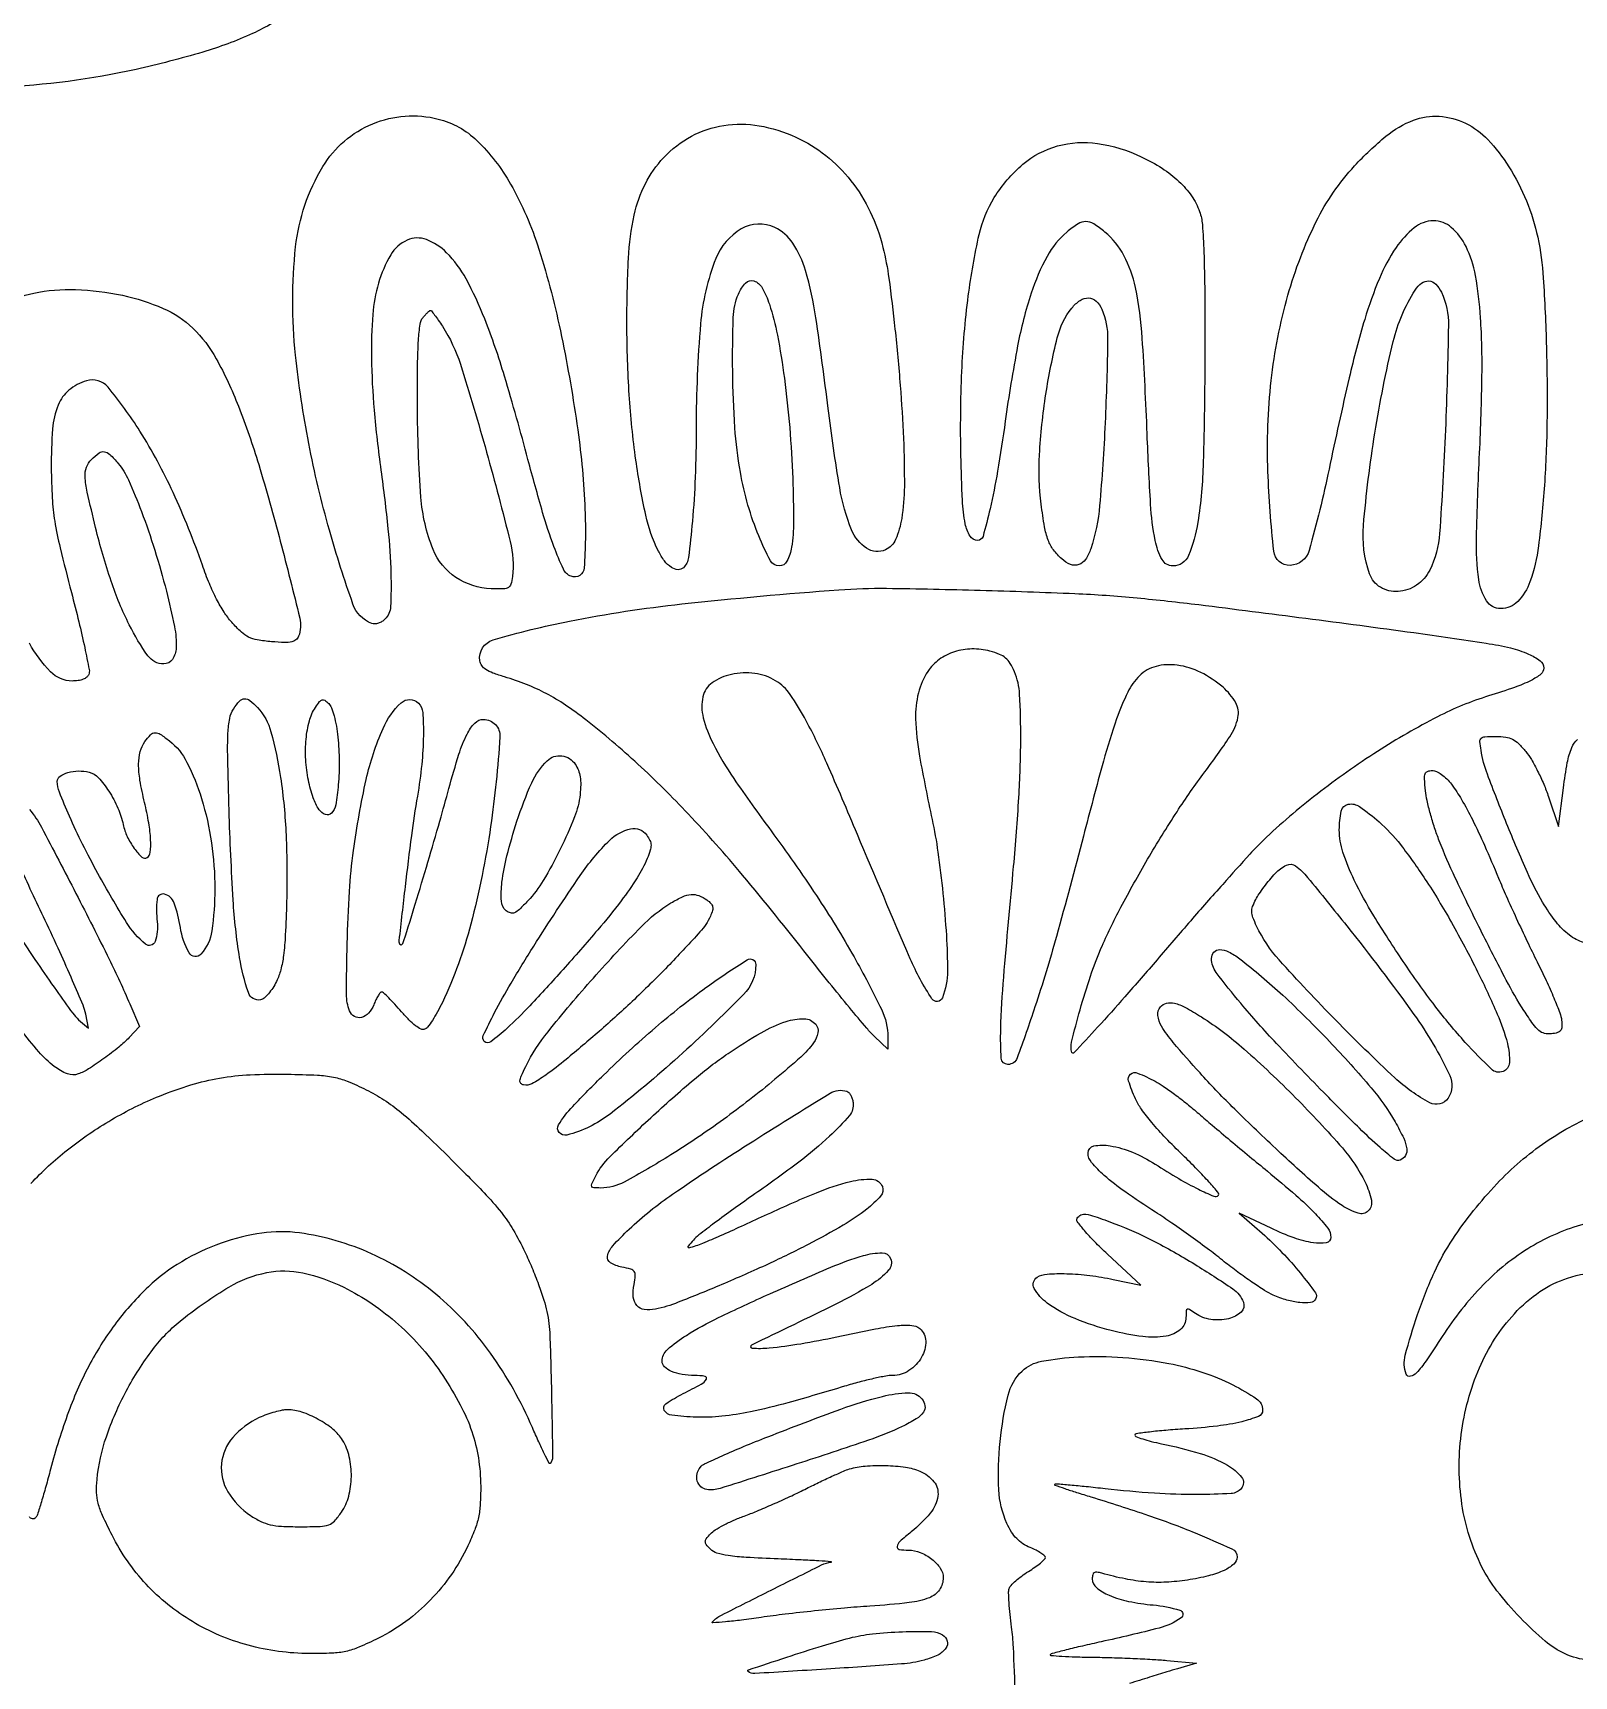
# Model space of a CAD drawing. Header units: inches. Extents: x 0 to 5940, y 0 to 4205.
# Drawn here: x 5446.51 to 5472.47, y 790.22 to 817.9 of the extents above; entities that cross this region are included whole.
import ezdxf

# ---------------------------------------------------------------- set-up
doc = ezdxf.new("R2010")
doc.units = ezdxf.units.IN
doc.header["$LTSCALE"] = 50
doc.header["$MEASUREMENT"] = 0
doc.layers.get('0').update_dxf_attribs({"color": 1})

# ---------------------------------------------------------------- blocks, each defined once
blk = doc.blocks.new('JACZ-COO-GE-001-CAR-LOGO-R00')
at = {"color": 8}
for points in [[(5240.62, 3658.08, -0.043764), (5231.38, 3652.85, -0.035349), (5219.7, 3648.49, -0.016532), (5204.07, 3644.44, -0.045501), (5171.93, 3640.26, -0.085124), (5146.01, 3643.69, -0.104291), (5126.22, 3654.74, -0.099339)], [(5172.37, 3589.14, -0.073737), (5180.02, 3591.94, -0.060168), (5189.87, 3592.76, -0.042986), (5200.85, 3591.41, -0.050809), (5210.43, 3588.34, -0.087822), (5217.37, 3583.72, -0.077091), (5222.88, 3576.54, -0.03168), (5228.09, 3565.4, -0.019996), (5232.85, 3551.67, -0.009561), (5237.92, 3533.71, -0.004227), (5242.49, 3515.64, -0.15251), (5242.22, 3511.4, -0.126731), (5241.59, 3510.52, -0.125517), (5240.61, 3510.05, -0.060267), (5238.96, 3509.91, -0.010665), (5235.85, 3510.1, -0.019887), (5232.51, 3510.52, -0.073616), (5230.49, 3511.16, -0.07562), (5228.78, 3512.35, -0.021718), (5226.52, 3514.68, -0.038196), (5224.71, 3517.07, -0.024419), (5222.97, 3520.08, -0.021036), (5221.28, 3523.73, -0.013631), (5219.62, 3528.09, 0.023386), (5212.75, 3545.11, 0.032775), (5204.95, 3559.53, 0.033133), (5197.47, 3569.85, 0.302443), (5192.41, 3571.35, 0.099192), (5188.31, 3569.13, 0.124091), (5185.76, 3565.65, 0.077329), (5184.46, 3560.07, 0.020414), (5184.15, 3550.88, 0.012561), (5184.37, 3543.84, 0.025939), (5184.97, 3538.37, 0.019593), (5186.24, 3532.11, 0.004528), (5188.88, 3521.67, -0.00491), (5190.62, 3514.77, -0.007345), (5192, 3508.71, -0.003556), (5193.05, 3503.56, -0.141007), (5192.95, 3502.42, -0.133995), (5192.48, 3501.78, -0.074084), (5191.63, 3501.29, -0.058378), (5190.46, 3500.98, -0.03565), (5189.04, 3500.88, -0.204032), (5183.98, 3503.03, -0.06445), (5179, 3509.77, -0.045943)], [(5543.9, 3439.49, -0.081692), (5540.58, 3441.24, -0.065669), (5537.45, 3444.33, -0.031957), (5534.3, 3448.98, -0.029081), (5530.73, 3455.92, -0.007672), (5525.86, 3467.43, -0.00647), (5521.35, 3478.99, -0.049298), (5519.84, 3484.63, -0.021822), (5519.59, 3486.69, -0.229178), (5519.9, 3487.46, -0.175815), (5520.74, 3487.81, -0.012148), (5523.37, 3487.88, -0.033955), (5525.63, 3487.72, -0.084068), (5527.22, 3487.23, -0.07724), (5528.63, 3486.21, -0.02546), (5530.36, 3484.31, -0.039938), (5531.66, 3482.46, -0.015922), (5533.14, 3479.73, -0.015637), (5534.56, 3476.68, -0.018996), (5535.69, 3473.73), (5538.07, 3466.71), (5539.2, 3475.8, -0.013739), (5540.1, 3481.72, -0.054308), (5541.15, 3485.26, -0.105928), (5542.48, 3487.18, -0.190473)], [(5179.06, 3470.7, -0.053648), (5181.83, 3466.59, -0.002268), (5189.95, 3451.01, -0.004242), (5197.75, 3435.58, -0.013502), (5202.58, 3425.09), (5204.85, 3419.8), (5202.46, 3417.23, -0.035035), (5200.03, 3414.96, -0.01478), (5196.48, 3412.25, -0.013918), (5192.88, 3409.82, -0.054919), (5190.48, 3408.64, -0.181685), (5187.94, 3408.67, -0.072106), (5184.86, 3410.42, -0.047956), (5181.22, 3413.85, -0.019387), (5176.92, 3419.15, -0.016614)], [(5176.05, 3441.88, 0.003412), (5180.9, 3434.65, 0.00471), (5185.36, 3428.23, 0.003023), (5189.18, 3422.9, 0.056678), (5190.57, 3421.38), (5192.88, 3419.38), (5192.24, 3422.68, 0.050957), (5191.6, 3424.8, 0.003568), (5189.17, 3430.51, 0.005027), (5186.16, 3437.28, 0.003763), (5182.71, 3444.68, -0.003021), (5176.56, 3457.82, -0.015472)], [(5179.38, 3382.97, -0.037254), (5187.93, 3390.82, -0.035038), (5198.34, 3397.93, -0.035654), (5209.59, 3403.47, -0.022262), (5216.94, 3406.08, -0.031953), (5223.67, 3407.68, -0.030125), (5230.85, 3408.47, -0.017028), (5239.59, 3408.6, -0.00673), (5246.67, 3408.37, -0.037203), (5250.45, 3407.91, -0.048775), (5253.66, 3406.94, -0.016771), (5258.09, 3404.95, -0.030829), (5262.25, 3402.58, -0.026824), (5266.29, 3399.61, -0.018427), (5271.15, 3395.31, -0.005594), (5278.19, 3388.45, -0.004972), (5285.76, 3380.76, -0.023868), (5289.82, 3376.13, -0.035523), (5292.61, 3372.05, -0.021617), (5295.35, 3366.88, -0.012229), (5296.98, 3363.22, -0.010186), (5298.54, 3359.26, -0.01032), (5299.81, 3355.57, -0.027341), (5300.52, 3352.88, -0.041596), (5301.21, 3347.22, -0.004125), (5301.6, 3333.56, -0.001284), (5301.86, 3318.73, -0.202899), (5301.25, 3317.23, -0.510832), (5301.04, 3317.26, -0.002571), (5299.9, 3319.55, -0.00773), (5298.6, 3322.3, -0.004508), (5297.12, 3325.63, 0.05291), (5287.26, 3343.12, 0.063922), (5274.46, 3356.94, 0.067832), (5259.3, 3366.46, 0.07219), (5242.45, 3371.33, 0.06968), (5233.61, 3371.31, 0.050271), (5224.02, 3368.94, 0.048767), (5214.77, 3364.59, 0.054876), (5206.94, 3358.68, 0.041722), (5199.48, 3350.36, 0.038824), (5193.3, 3340.73, 0.035174), (5188.21, 3329.37, 0.024057), (5183.98, 3315.88, -0.004261), (5182.87, 3311.79, -0.0062), (5181.82, 3308.21, -0.003311), (5180.88, 3305.21, -0.100549), (5180.5, 3304.52, -0.538424), (5179.02, 3304.71, -0.008807)], [(5544.05, 3373.42, 0.0683), (5531.56, 3368.05, 0.064347), (5520.37, 3359.17, 0.050308), (5510.72, 3347.02, -0.00708), (5506.94, 3341.31, -0.040926), (5504.67, 3338.5, -0.143292), (5503.25, 3337.68, -0.377432), (5502.28, 3338.18, -0.157204), (5502.04, 3342.62, -0.018674), (5504.94, 3352.17, -0.023381), (5508.9, 3362.13, -0.040939), (5513.21, 3369.88, -0.041552), (5523.53, 3382.85, -0.053848), (5535.07, 3392.72, -0.05585), (5548.09, 3399.65, -0.050037)], [(5545.02, 3271.04, -0.0764), (5539.57, 3272.54, -0.072495), (5534.94, 3275.49, -0.023852), (5529.07, 3281.05, -0.024408), (5523.59, 3287.36, -0.049409), (5520.06, 3292.9, -0.080744), (5515.36, 3307.67, -0.068666), (5515.21, 3324.04, -0.069282), (5519.47, 3339.69, -0.08534), (5527.68, 3352.38, -0.056627), (5533.67, 3357.56, -0.073671), (5540.18, 3360.73, -0.05854), (5548.45, 3362.31, -0.022804)], [(5410.53, 3262.63, 0.002301), (5410.06, 3274.1, 0.023476), (5409.62, 3278.84, -0.008553), (5409.25, 3281.81, -0.010866), (5409.02, 3284.57, -0.009009), (5408.92, 3286.87, -0.083525), (5409.06, 3287.85, -0.110453), (5409.5, 3288.6, -0.023506), (5410.58, 3289.67, -0.023509), (5411.99, 3290.81, -0.020462), (5413.56, 3291.87, 0.013717), (5415.1, 3292.88, 0.019791), (5416.39, 3293.86, 0.015982), (5417.38, 3294.73, 0.207733), (5417.57, 3295.17, 0.228524), (5417.38, 3295.56, 0.024602), (5416.52, 3296.18, 0.026319), (5415.37, 3296.84, 0.01818), (5414, 3297.47, -0.045756), (5412.24, 3298.4, -0.056682), (5410.82, 3299.59, -0.052566), (5409.61, 3301.13, -0.032363), (5408.52, 3303.17, -0.095348), (5406.63, 3311.05, -0.036396), (5406.93, 3322.39, -0.034932), (5408.79, 3333.23, -0.145344), (5412.1, 3338.9, -0.143813), (5416.65, 3341.21, -0.032792), (5425.33, 3342.23, -0.031718), (5435.77, 3342.11, -0.027957), (5446.57, 3340.69, -0.033563), (5454.29, 3338.68, -0.035188), (5461.55, 3335.69, -0.033926), (5467.16, 3332.4, -0.248259), (5468.57, 3329.74, -0.306348), (5467.59, 3328.28, -0.036213), (5463.67, 3327.03, -0.030187), (5457.93, 3326.01, -0.013678), (5450.31, 3325.33, 0.005785), (5445.81, 3325, 0.009569), (5442.02, 3324.61, 0.003636), (5438.84, 3324.19, 0.374502), (5438.57, 3323.88, 0.313693), (5438.8, 3323.54, 0.010777), (5440.41, 3322.99, 0.016717), (5442.42, 3322.41, 0.010463), (5444.82, 3321.86, -0.023121), (5453.89, 3319.56, -0.053365), (5460.35, 3316.81, -0.100545), (5463.63, 3313.99, -0.352014), (5463.59, 3311.4, -0.207642), (5461.15, 3310.17, -0.013851), (5453.15, 3309.91, -0.017771), (5443.16, 3310.23, -0.011335), (5431.57, 3311.28, 0.002429), (5427.14, 3311.76, 0.003896), (5423.35, 3312.12, 0.000859), (5420.03, 3312.4, 0.191882), (5419.74, 3312.31, 0.588677), (5419.76, 3312.16, 0.001851), (5422.1, 3311.35, 0.006162), (5424.87, 3310.43, 0.003552), (5428.24, 3309.39, -0.00889), (5441.74, 3305.05, -0.015487), (5452.75, 3300.92, -0.009987), (5461.34, 3297.18, -0.293137), (5462.57, 3295.26, -0.216951), (5461.82, 3293.62, -0.070797), (5459.53, 3292.14, -0.04826), (5455.88, 3290.86, -0.021679), (5450.9, 3289.86, -0.026669), (5445.93, 3289.36, -0.031802), (5441.22, 3289.44, -0.02996), (5436.34, 3290.12, -0.019718), (5430.82, 3291.47, 0.034856), (5429.66, 3291.71, 0.172329), (5429.02, 3291.58, 0.207177), (5428.67, 3291.1, 0.052604), (5428.57, 3290.11, 0.227236), (5429.54, 3288.08, 0.068712), (5432.55, 3286.28, 0.050346), (5437.1, 3284.86, 0.027817), (5442.88, 3284.01, -0.051236), (5449.12, 3282.8, -0.623938), (5449.41, 3280.97, -0.091625), (5444.26, 3278.59, -0.008662), (5430.65, 3275.37, 0.003024), (5426.24, 3274.37, 0.004677), (5422.44, 3273.46, 0.001602), (5419.18, 3272.63, 0.134042), (5418.73, 3272.37, 0.640647), (5418.81, 3272.17, 0.003676), (5421.44, 3271.99, 0.0081), (5424.69, 3271.84, 0.00452), (5428.65, 3271.75, -0.004398), (5433.15, 3271.66, -0.00338), (5438.07, 3271.48, -0.003417), (5442.66, 3271.25, -0.008114), (5446.07, 3271), (5453.07, 3270.38), (5448.57, 3269.05, 0.002566), (5446.11, 3268.3, 0.000604), (5442.01, 3267.04, 0.000622), (5437.3, 3265.57, 0.000612)]]:
    blk.add_lwpolyline(points, format="xyb", dxfattribs=at)
for points in [[(5275.01, 3632.79, -0.131855), (5284.08, 3627.73, -0.071006), (5291.98, 3617.52, -0.052492), (5298.63, 3602.25, -0.026043), (5303.96, 3581.78, -0.015311), (5307.76, 3559.84, -0.02533), (5309.46, 3541.12, -0.026466), (5309.27, 3527.44, -0.505165), (5306.19, 3525.47, -0.193136), (5304.38, 3527.15, -0.021942), (5302.17, 3532.42, -0.018007), (5299.52, 3540.47, -0.005426), (5296.08, 3552.88, 0.007614), (5290.57, 3572.41, 0.02123), (5285.92, 3585.86, 0.030113), (5281.55, 3595.27, 0.072592), (5276.97, 3601.41, 0.105769), (5272.22, 3604.49, 0.198935), (5267.72, 3604.36, 0.155692), (5263.84, 3600.89, 0.061198), (5260.96, 3594.23, 0.053578), (5259.63, 3586.93, 0.021524), (5259.33, 3576.78, 0.018645), (5259.95, 3564.48, 0.012214), (5261.54, 3550.38, -0.008442), (5263.2, 3536.6, -0.01891), (5263.89, 3526.07, -0.019149), (5263.8, 3518.33, -0.185774), (5262.5, 3515.38, -0.061263), (5261.78, 3514.82, -0.057829), (5260.94, 3514.44, -0.062215), (5260.1, 3514.28, -0.107628), (5259.41, 3514.39, -0.219765), (5254.98, 3518.93, -0.015518), (5249.47, 3536.25, -0.021336), (5244.6, 3556.66, -0.021447), (5241.5, 3577.38, -0.053719), (5241.53, 3602.79, -0.109219), (5247.9, 3621.61, -0.160166), (5259.63, 3631.67, -0.160942)], [(5516.22, 3631.8, -0.091915), (5521.43, 3627.98, -0.047443), (5526.39, 3621.56, -0.043946), (5530.5, 3613.59, -0.043899), (5533.15, 3605.02, -0.037722), (5534.47, 3595.49, -0.008681), (5535.19, 3579.25, -0.009437), (5535.33, 3561.81, -0.014978), (5534.72, 3546.88, -0.013212), (5533.33, 3532.6, -0.054283), (5531.34, 3524.15, -0.109857), (5528.46, 3519.56, -0.200809), (5524.45, 3517.88, -0.257115), (5521.13, 3519.71, -0.107747), (5519.32, 3524.67, -0.039854), (5518.78, 3534.48, -0.005864), (5519.5, 3554.38, 0.008268), (5520.07, 3572.64, 0.020091), (5519.73, 3586.12, 0.026833), (5518.54, 3596.08, 0.072184), (5516.32, 3602.84, 0.096834), (5512.87, 3607.34, 0.186739), (5508.67, 3608.9, 0.167216), (5504.17, 3607.27, 0.075764), (5499.89, 3602.6, 0.048269), (5495.97, 3595.34, 0.026043), (5492.53, 3585.77, 0.016872), (5488.88, 3572.05, 0.004845), (5484.15, 3550.59, -0.01645), (5479.5, 3531.54, -0.3261), (5475.04, 3528.02, -0.393078), (5471.19, 3531.34, -0.01835), (5469.82, 3550.05, -0.036468), (5470.59, 3571.41, -0.041743), (5474.51, 3591.45, -0.045678), (5481.16, 3608.73, -0.072165), (5490.15, 3621.79, -0.03325), (5497.52, 3628.76, -0.081238), (5503.96, 3632.52, -0.108738), (5510.03, 3633.44, -0.096371)], [(5359, 3628.54, -0.060907), (5366, 3624.24, -0.057516), (5371.91, 3618.3, -0.055827), (5376.45, 3611, -0.0513), (5379.43, 3602.67, -0.026633), (5380.8, 3595.41, -0.006762), (5382.24, 3583.5, -0.007069), (5383.47, 3570.25, -0.008641), (5384.23, 3557.83, -0.012331), (5384.44, 3546.55, -0.038552), (5383.82, 3538.99, -0.061666), (5382.4, 3534.11, -0.186441), (5380.02, 3531.67, -0.260499), (5375.56, 3532.04, -0.149627), (5372.07, 3536.34, -0.055016), (5369.26, 3546.27, -0.010484), (5366.56, 3564.88, 0.006088), (5363.67, 3586.11, 0.034903), (5361.23, 3597.2, 0.072405), (5358.27, 3603.62, 0.138781), (5354.03, 3607.33, 0.247951), (5346.15, 3606.99, 0.168215), (5340.18, 3600.02, 0.072709), (5336.6, 3584.71, 0.021057), (5335.56, 3560.4, -0.00925), (5335.34, 3548.71, -0.01331), (5334.68, 3538.37, -0.009099), (5333.75, 3529.88, -0.166068), (5332.57, 3527.47, -0.219298), (5331.3, 3527.01, -0.127938), (5329.74, 3527.55, -0.083888), (5328.11, 3529.08, -0.048328), (5326.69, 3531.39, -0.05967), (5323.73, 3539.82, -0.019759), (5321.41, 3552.75, -0.018492), (5319.85, 3568.07, -0.015505), (5319.31, 3584.38, -0.012462), (5319.66, 3600.09, -0.042108), (5321.01, 3610.26, -0.063655), (5323.63, 3617.59, -0.071329), (5327.93, 3623.71, -0.079745), (5334.45, 3628.74, -0.086066), (5342.04, 3631.3, -0.081937), (5350.36, 3631.22, -0.064202)], [(5440.07, 3623.94, -0.033452), (5444.96, 3621.24, -0.045795), (5448.92, 3618.15, -0.051499), (5451.88, 3614.73, -0.067532), (5453.76, 3611.07, -0.066705), (5454.41, 3608.01, -0.009418), (5454.76, 3601.56, -0.00758), (5454.97, 3592.07, -0.002183), (5454.99, 3577.38, -0.006201), (5454.62, 3552.23, -0.030758), (5453.36, 3538.15, -0.062108), (5451.16, 3530.31, -0.301778), (5447.5, 3527.88, -0.273183), (5444.96, 3529.38, -0.078006), (5443.34, 3533.85, -0.033233), (5442.26, 3542.35, -0.005485), (5441.45, 3558.87, 0.006359), (5440.31, 3581.34, 0.035739), (5438.7, 3593.25, 0.07015), (5436, 3600.72, 0.096533), (5431.54, 3606.25, 0.033437), (5428.91, 3608.18, 0.142531), (5427.07, 3608.71, 0.142376), (5425.22, 3608.17, 0.033338), (5422.6, 3606.25, 0.093766), (5417.95, 3600.55, 0.045546), (5414.22, 3591.88, 0.031879), (5411.04, 3579.52, 0.011982), (5408.13, 3561.88, -0.006599), (5406.31, 3550.1, -0.015235), (5404.56, 3541.32, -0.011049), (5402.91, 3534.83, -0.336783), (5401.65, 3533.88, -0.26208), (5399.87, 3534.88, -0.087938), (5398.75, 3537.77, -0.037141), (5398.08, 3543.28, -0.006423), (5397.73, 3553.78, -0.015696), (5397.94, 3573.55, -0.021537), (5399.46, 3591.28, -0.023415), (5402.01, 3605.69, -0.083069), (5405.55, 3614.35, -0.078745), (5412.27, 3622.16, -0.10837), (5420.43, 3626.48, -0.105709), (5429.81, 3627.05, -0.072042)], [(5352.75, 3589.32, -0.033372), (5354.63, 3582.06, -0.013486), (5356.27, 3571.95, -0.012663), (5357.52, 3560.37, -0.011523), (5358.23, 3548.38, -0.008679), (5358.43, 3538.21, -0.039051), (5357.97, 3532.28, -0.082116), (5356.89, 3529, -0.279087), (5355.04, 3527.88, -0.277937), (5352.99, 3529.11, -0.023575), (5350.27, 3534.92, -0.028101), (5347.73, 3542.18, -0.025844), (5345.94, 3549.88, -0.027344), (5344.66, 3560.34, -0.013911), (5344.14, 3573.59, -0.010725), (5344.27, 3586.19, -0.091905), (5345.47, 3591.68, -0.089774), (5347.18, 3594.3, -0.289614), (5349.1, 3594.8, -0.190119), (5351.05, 3593.2, -0.046466)], [(5510.53, 3592.13, -0.113212), (5512.19, 3584.34, -0.006558), (5511.48, 3559.82, -0.007201), (5510.11, 3535.5, -0.096873), (5507.8, 3526.92, -0.129788), (5504.73, 3523.39, -0.134249), (5500.35, 3521.89, -0.152035), (5496.22, 3522.89, -0.17568), (5493.67, 3526.02, -0.105728), (5492.24, 3537.41, -0.018318), (5494.91, 3559.07, -0.019526), (5499.23, 3580.59, -0.082946), (5504.36, 3592.63, -0.090631), (5505.9, 3594.29, -0.182457), (5507.59, 3594.77, -0.178884), (5509.21, 3594.02, -0.086847)], [(5275.98, 3584.13, -0.067906), (5280.2, 3575.22, -0.008395), (5286.35, 3554.59, -0.007285), (5291.89, 3533.6, -0.089903), (5292.42, 3525.38, -0.038213), (5292.07, 3523.6, -0.197678), (5291.47, 3522.82, -0.126878), (5290.33, 3522.51, -0.012485), (5287.46, 3522.53, -0.139509), (5279.16, 3525.19, -0.151186), (5273.8, 3531.76, -0.077755), (5270.95, 3544.02, -0.017545), (5270.13, 3565.47, -0.003157), (5270.16, 3575.13, -0.013421), (5270.37, 3580.9, -0.018278), (5270.74, 3584.62, -0.139564), (5271.44, 3586.22, -0.0121), (5271.99, 3586.85, -0.017118), (5272.52, 3587.39, -0.013279), (5272.97, 3587.8, -0.17935), (5273.18, 3587.88, -0.231523), (5273.39, 3587.77, -0.004549), (5274.15, 3586.78, -0.009901), (5275.02, 3585.57, -0.006359)], [(5430.8, 3588.13, -0.105878), (5432.18, 3581.16, -0.007681), (5431.58, 3561.47, -0.010171), (5430.29, 3542.04, -0.057537), (5428.21, 3531.89, -0.070584), (5427.01, 3529.44, -0.160946), (5425.39, 3528.2, -0.178954), (5423.48, 3528.24, -0.090556), (5421.4, 3529.53, -0.048786), (5419.45, 3531.68, -0.070141), (5418.22, 3533.93, -0.0472), (5417.37, 3537.05, -0.011342), (5416.57, 3542.36, -0.045631), (5416.17, 3553.98, -0.024626), (5417.68, 3568.23, -0.022581), (5420.36, 3581.45, -0.105752), (5423.75, 3588.39, -0.075953), (5425.72, 3590.22, -0.160725), (5427.7, 3590.8, -0.182586), (5429.46, 3590.06, -0.101697)], [(5199.86, 3551.94, -0.070417), (5202.27, 3548.09, -0.014333), (5205.34, 3540.63, -0.014726), (5208.44, 3531.61, -0.012811), (5211.17, 3522, -0.013145), (5213.07, 3513.67, -0.058393), (5213.48, 3508.67, -0.140941), (5212.59, 3505.95, -0.248872), (5210.57, 3504.88, -0.242161), (5206.83, 3506.8, -0.039194), (5202.47, 3514.04, -0.034823), (5198.2, 3524.31, -0.02151), (5194.56, 3536.88, -0.004187), (5192.6, 3545.24, -0.040313), (5192.09, 3548.85, -0.103221), (5192.41, 3551.06, -0.109066), (5193.59, 3552.9, -0.040492), (5195.36, 3554.4, -0.196239), (5196.62, 3554.71, -0.15733), (5197.9, 3554.07, -0.02388)], [(5439.07, 3520.39, -0.006812), (5453.57, 3518.8, -0.00146), (5478.67, 3515.62, -0.001565), (5504.08, 3512.24, -0.004949), (5521.07, 3509.76, -0.020122), (5526.76, 3508.64, -0.04333), (5531, 3507.22, -0.060866), (5533.72, 3505.63, -0.23387), (5534.57, 3503.92, -0.227936), (5533.89, 3502.5, -0.051688), (5531.59, 3501.02, -0.032793), (5527.72, 3499.38, -0.009866), (5521.63, 3497.38, 0.044979), (5509.62, 3492.48, 0.023201), (5495.55, 3484.36, 0.022357), (5481.33, 3474.33, 0.025648), (5468.72, 3463.48, 0.018037), (5465.59, 3460.27, 0.002335), (5459.19, 3453.15, 0.002721), (5451.67, 3444.61, 0.002269), (5443.77, 3435.47, -0.003205), (5436.23, 3426.76, -0.005514), (5429.82, 3419.62, -0.001425), (5424.26, 3413.6, -0.569804), (5423.8, 3413.7, -0.142205), (5423.7, 3416.11, -0.007348), (5425.71, 3423.72, -0.012701), (5428.13, 3431.6, -0.021383), (5430.61, 3438.06, -0.019333), (5435.28, 3447.78, -0.011284), (5441.57, 3459.06, -0.011227), (5448.46, 3470.21, -0.017102), (5454.99, 3479.53, 0.013502), (5460.86, 3487.8, 0.094995), (5462.78, 3492.32, 0.185723), (5462.24, 3495.79, 0.084041), (5459.26, 3499.4, 0.062578), (5454.03, 3502.89, 0.081462), (5448.53, 3504.59, 0.096493), (5443.53, 3504.31, 0.135397), (5439.65, 3502.12, 0.08272), (5436.9, 3498.26, 0.02969), (5434.29, 3492.02, 0.01705), (5431.18, 3482.06, 0.003594), (5426.48, 3464.45, -0.004405), (5420.14, 3440.91, -0.01199), (5415.11, 3424.39, -0.007991), (5410.93, 3412.4, -0.314626), (5408.75, 3410.88, -0.394476), (5407.21, 3412.32, -0.024213), (5407.08, 3419.17, -0.014101), (5407.77, 3431.35, -0.001817), (5410.1, 3457.38, 0.008225), (5411.33, 3473.54, 0.013878), (5411.77, 3487.13, 0.014022), (5411.51, 3497.78, 0.087803), (5410.29, 3503.07, 0.036217), (5409.29, 3505.01, 0.081703), (5408.22, 3506.26, 0.078028), (5406.77, 3507.14, 0.030815), (5404.55, 3507.88, 0.069497), (5400.31, 3508.41, 0.074919), (5396.2, 3507.73, 0.078532), (5392.63, 3505.92, 0.088432), (5389.97, 3503.15, 0.088424), (5387.73, 3498.08, 0.066736), (5387.09, 3492, 0.037752), (5388.01, 3483.24, 0.008301), (5390.96, 3468.38, -0.018419), (5392.32, 3460.72, -0.009409), (5393.49, 3451.02, -0.009395), (5394.31, 3441.13, -0.015928), (5394.57, 3432.83, -0.094127), (5393.37, 3426.53, -0.607223), (5390.92, 3426.27, -0.043965), (5385.84, 3435.69, -0.002732), (5373.42, 3464.88, 0.004573), (5366.25, 3481.57, 0.018501), (5361.41, 3491.53, 0.02944), (5357.62, 3497.75, 0.104518), (5354.23, 3500.94, 0.10412), (5349.34, 3502.67, 0.087414), (5343.84, 3502.44, 0.099122), (5339.31, 3500.45, 0.187968), (5337.14, 3497.19, 0.117908), (5337.23, 3492.24, 0.054452), (5339.52, 3486.19, 0.032814), (5344.38, 3478.02, 0.008829), (5353.15, 3465.73, -0.013223), (5363.79, 3450.53, -0.017427), (5372.63, 3436.11, -0.016148), (5379.07, 3423.82, -0.113028), (5380.57, 3417.26), (5380.57, 3414.5), (5377.46, 3417.44, -0.027817), (5375.62, 3419.39, -0.002888), (5371.57, 3424.22, -0.003582), (5366.83, 3430.04, -0.002859), (5361.79, 3436.38, 0.007489), (5346.48, 3455.28, 0.014943), (5333.72, 3469.68, 0.018011), (5321.9, 3481.36, 0.01983), (5309.64, 3491.77, 0.018183), (5304.85, 3495.25, 0.026349), (5300.37, 3497.93, 0.027288), (5295.75, 3500.05, 0.021732), (5290.57, 3501.85, -0.016085), (5287.84, 3502.76, -0.055735), (5286.17, 3503.6, -0.092103), (5285.21, 3504.51, -0.120934), (5284.76, 3505.63, -0.372736), (5287.88, 3510.51, -0.023343), (5305.83, 3514.94, -0.021987), (5332.19, 3518.96, -0.008465), (5369.07, 3522.3, -0.021746), (5380.26, 3522.64, -0.003434), (5402.25, 3522.19, -0.003942), (5424.5, 3521.41, -0.013199)], [(5232.56, 3494.66, -0.121916), (5235.72, 3488.97, -0.028918), (5237.97, 3478.26, -0.026451), (5239.28, 3464.67, -0.017958), (5239.4, 3449.13, -0.004869), (5239.1, 3441.27, -0.019495), (5238.68, 3436.47, -0.031808), (5238.04, 3433.12, -0.050332), (5237.02, 3430.38, -0.029835), (5236.15, 3428.82, -0.034219), (5235.12, 3427.46, -0.036559), (5234.11, 3426.44, -0.133645), (5233.3, 3426.05, -0.373931), (5230.42, 3427.75, -0.039395), (5228.38, 3435.96, -0.026163), (5226.86, 3449.45, -0.007412), (5225.9, 3470.56, -0.002154), (5225.58, 3482.86, -0.016349), (5225.64, 3488.65, -0.035472), (5226.04, 3492.08, -0.098989), (5226.94, 3494.31, -0.038316), (5228.37, 3496.18, -0.196364), (5229.52, 3496.73, -0.188074), (5230.77, 3496.33, -0.0348)], [(5251.44, 3487.72, -0.022488), (5251.74, 3482.09, -0.023333), (5251.54, 3476.52, -0.020517), (5250.94, 3471.8, -0.15604), (5249.93, 3469.84, -0.293828), (5248.52, 3469.53, -0.15197), (5247.04, 3470.68, -0.071924), (5245.64, 3473.47, -0.029482), (5244.53, 3477.57, -0.036541), (5243.89, 3482.43, -0.038617), (5243.98, 3487.24, -0.04187), (5244.75, 3491.5, -0.079381), (5246.17, 3494.68, -0.018874), (5247.14, 3496.04, -0.159044), (5247.76, 3496.46, -0.228724), (5248.38, 3496.36, -0.042614), (5249.29, 3495.59, -0.10627), (5249.93, 3494.6, -0.023738), (5250.55, 3492.68, -0.023178), (5251.08, 3490.31, -0.018803)], [(5270.37, 3495.68, -0.180817), (5271.36, 3493.52, -0.020487), (5271.51, 3488.05, -0.022727), (5271.13, 3481.3, -0.016695), (5270.11, 3473.88, 0.009452), (5268.7, 3464.62, 0.004482), (5267.22, 3452.64, 0.000735), (5265.78, 3439.94, 0.227946), (5266.11, 3439, 0.297468), (5266.3, 3438.96, 0.122216), (5266.53, 3439.12, 0.067928), (5266.77, 3439.48, 0.033791), (5266.96, 3439.99, 0.002904), (5269.61, 3448.52, 0.001898), (5272.58, 3458.39, 0.001908), (5275.38, 3468.01, 0.003763), (5277.52, 3475.68, -0.009916), (5279.86, 3483.68, -0.039996), (5281.77, 3488.4, -0.074397), (5283.61, 3491.01, -0.205126), (5285.64, 3491.88, -0.432849), (5289.49, 3487.78, -0.020335), (5287.3, 3466.76, -0.027641), (5282.66, 3443.84, -0.046819), (5275.97, 3425.44, -0.015509), (5274.82, 3423.2, -0.019949), (5273.62, 3421.22, -0.01815), (5272.52, 3419.67, -0.137806), (5271.8, 3419.14, -0.210955), (5270.96, 3419.18, -0.04551), (5269.68, 3419.97, -0.036033), (5268.14, 3421.32, -0.018086), (5266.39, 3423.23, 0.008153), (5264.81, 3425.01, 0.012134), (5263.37, 3426.51, 0.007258), (5262.13, 3427.71, 0.190599), (5261.71, 3427.88, 0.232714), (5261.37, 3427.71, 0.026803), (5260.88, 3427, 0.02785), (5260.36, 3426.03, 0.019187), (5259.88, 3424.88, -0.097258), (5258.67, 3422.93, -0.145556), (5256.95, 3421.92, -0.193155), (5255.31, 3422.14, -0.17296), (5254.18, 3423.46, -0.092576), (5253.47, 3427.32, -0.005498), (5253.63, 3439.24, -0.009156), (5254.16, 3451.49, -0.018585), (5255.11, 3461.09, -0.020836), (5258.1, 3477.77, -0.049134), (5262.04, 3489.76, -0.101241), (5266.29, 3495.75, -0.404379)], [(5211.87, 3486.85, -0.110176), (5216.01, 3481.79, -0.041838), (5219.43, 3473.27, -0.038425), (5221.76, 3462.93, -0.035608), (5222.55, 3452.1, -0.036916), (5221.84, 3442.22, -0.14642), (5219.3, 3436.77, -0.514501), (5216.53, 3437.07, -0.089498), (5214.46, 3443, 0.045169), (5213.01, 3448.77, 0.251089), (5210.73, 3450.85, 0.457022), (5208.98, 3449.63, 0.05752), (5209.03, 3444.39, -0.117923), (5208.51, 3439.74, -0.516796), (5206.29, 3439.12, -0.083451), (5201.82, 3444.21, -0.01331), (5195.1, 3455.7, -0.009889), (5191.51, 3462.55, -0.011849), (5188.42, 3469.15, -0.009497), (5186.05, 3474.81, -0.094577), (5185.57, 3477.33, -0.244678), (5186.2, 3478.53, -0.08288), (5188.03, 3479.41, -0.067058), (5190.51, 3479.77, -0.064653), (5193.03, 3479.48, -0.147323), (5195.2, 3478.18, -0.040717), (5197.66, 3475.01, -0.04032), (5199.79, 3471.07, -0.052667), (5201.04, 3467.18, 0.059912), (5201.98, 3464.38, 0.04551), (5203.64, 3461.59, 0.047186), (5205.43, 3459.55, 0.339492), (5206.65, 3459.43, 0.235149), (5207.4, 3460.64, 0.034942), (5207.47, 3463.6, 0.030932), (5207.04, 3467.57, 0.016735), (5206.05, 3472.38, -0.016826), (5204.98, 3477.58, -0.043778), (5204.66, 3481.39, -0.062009), (5205.04, 3484.3, -0.08972), (5206.13, 3486.66, -0.038676), (5207.45, 3488.27, -0.195073), (5208.5, 3488.74, -0.154451), (5209.73, 3488.4, -0.022028)], [(5307.17, 3481.36, -0.054157), (5307.9, 3479.93, -0.051393), (5308.32, 3478.36, -0.043607), (5308.45, 3476.51, -0.024045), (5308.31, 3474.25, -0.066212), (5306.99, 3468.98, -0.019938), (5303.65, 3461.42, -0.020398), (5299.65, 3454.05, -0.054582), (5296.05, 3449.29, -0.012146), (5294.05, 3447.27, -0.084455), (5292.91, 3446.49, -0.180291), (5291.98, 3446.43, -0.102427), (5290.97, 3446.96, -0.208151), (5289.84, 3449.2, -0.044209), (5289.97, 3453.67, -0.033488), (5291.14, 3459.87, -0.014427), (5293.49, 3467.95, -0.028127), (5296.96, 3476.97, -0.093289), (5300.59, 3482.17, -0.229566), (5304.03, 3483.32, -0.219222)], [(5512.91, 3476.63, -0.029497), (5515.27, 3473.06, -0.015228), (5517.81, 3468.35, -0.012173), (5520.66, 3462.32, -0.006146), (5523.96, 3454.59, 0.006913), (5525.74, 3450.45, 0.003336), (5528.12, 3445.2, 0.003307), (5530.68, 3439.76, 0.00474), (5533.02, 3434.97, -0.007696), (5535.12, 3430.62, -0.009422), (5536.95, 3426.48, -0.008112), (5538.35, 3422.96, -0.064403), (5538.76, 3421.26, -0.032414), (5538.83, 3419.67, -0.157145), (5538.53, 3418.83, -0.166452), (5537.82, 3418.35, -0.037488), (5536.35, 3418.06, -0.088736), (5534.75, 3418.16, -0.117377), (5533.45, 3418.83, -0.062752), (5532.07, 3420.35, -0.011039), (5529.91, 3423.56, -0.021193), (5525.77, 3430.67, -0.005392), (5519.69, 3442.53, -0.005656), (5513.78, 3454.71, -0.016002), (5510.03, 3463.38, -0.014834), (5508.94, 3466.41, -0.011975), (5507.94, 3469.72, -0.012154), (5507.16, 3472.82, -0.030247), (5506.79, 3475.13, -0.010136), (5506.57, 3477.93, -0.096365), (5506.73, 3479.11, -0.227592), (5507.28, 3479.68, -0.087834), (5508.39, 3479.88, -0.112297), (5509.37, 3479.66, -0.044167), (5510.57, 3478.94, -0.040058), (5511.81, 3477.9, -0.03576)], [(5495.91, 3467.81, -0.047697), (5500.92, 3462.47, -0.019235), (5506.73, 3454.33, -0.017185), (5512.9, 3444.21, -0.01263), (5519.05, 3432.61, -0.012702), (5523.66, 3422.72, -0.040461), (5526.03, 3415.83, -0.071352), (5526.51, 3411.32, -0.300888), (5525.01, 3409.22, -0.290276), (5522.27, 3409.77, -0.017601), (5516.15, 3416.06, -0.021868), (5509.06, 3424.59, -0.014028), (5501.56, 3435.07, -0.010439), (5494.65, 3445.79, -0.024837), (5490.09, 3454.11, -0.03343), (5487.41, 3460.72, -0.079778), (5486.57, 3465.93, -0.053103), (5487.04, 3470.36, -0.298556), (5488.65, 3471.95, -0.204133), (5491.34, 3471.39, -0.028602)], [(5323.96, 3464.73, -0.04265), (5324.71, 3463.43, -0.105401), (5324.96, 3462.37, -0.083801), (5324.78, 3461.15, -0.020458), (5324.08, 3459.24, -0.042452), (5321.7, 3454.68, -0.020831), (5317.97, 3449.31, -0.014874), (5312.47, 3442.48, -0.005449), (5304.3, 3433.16, -0.005789), (5296.52, 3424.67, -0.019488), (5291.16, 3419.38, -0.02243), (5287.34, 3416.19, -0.375063), (5285.82, 3416.3, -0.316408), (5285.58, 3417.66, -0.009667), (5288.25, 3423.05, -0.014405), (5292.09, 3429.94, -0.006677), (5297.44, 3438.68, -0.009233), (5308.31, 3455.2, -0.048555), (5315.27, 3463.51, -0.138728), (5320.17, 3466.19, -0.305186)], [(5488.34, 3443.38, -0.012911), (5504.08, 3422.64, -0.046193), (5512.5, 3408.31, -0.262963), (5512.1, 3402.98, -0.384196), (5507.81, 3401.9, -0.066263), (5499.61, 3407.73, -0.011026), (5485.73, 3421.27, -0.010656), (5472.45, 3435.4, -0.072666), (5467.16, 3443.34, -0.020017), (5466.28, 3445.39, -0.083153), (5466.02, 3446.71, -0.096986), (5466.22, 3447.94, -0.032712), (5466.96, 3449.61, -0.027057), (5467.74, 3450.9, -0.011709), (5468.91, 3452.55, -0.011547), (5470.23, 3454.24, -0.015024), (5471.53, 3455.72, -0.093043), (5474.15, 3457.67, -0.278216), (5476.29, 3457.47, -0.063268), (5479.13, 3454.78, -0.002389)], [(5338.09, 3449.49, -0.045672), (5339.03, 3448.66, -0.137756), (5339.43, 3447.91, -0.125144), (5339.39, 3447.01, -0.03472), (5338.9, 3445.69, -0.077084), (5336.46, 3441.99, -0.008088), (5329.35, 3434.38, -0.010564), (5321.05, 3426.14, -0.01216), (5312.79, 3418.64, -0.004435), (5305.01, 3412.05, -0.019332), (5300.23, 3408.37, -0.029374), (5296.98, 3406.34, -0.179737), (5295.06, 3406.06, -0.15259), (5294.4, 3406.43, -0.220688), (5294.19, 3407.05, -0.076752), (5294.5, 3408.17, -0.009821), (5295.56, 3410.42, -0.054212), (5300.78, 3418.56, -0.012175), (5311.43, 3431.17, -0.011683), (5322.65, 3443.21, -0.062652), (5329.65, 3448.78, -0.029204), (5332.37, 3450.23, -0.087072), (5334.4, 3450.77, -0.111737), (5336.19, 3450.51, -0.067488)], [(5463.18, 3435.67, -0.023924), (5473.28, 3427.14, -0.014978), (5484.28, 3416.26, -0.014589), (5494.04, 3405.41, -0.045443), (5499.68, 3397.38, -0.018766), (5501.68, 3393.57, -0.078574), (5502.41, 3391.1, -0.164639), (5502.1, 3389.49, -0.172784), (5500.87, 3388.44, -0.261205), (5499.48, 3388.64, -0.01608), (5496.13, 3391.39, -0.014573), (5491.29, 3395.9, -0.003583), (5483.6, 3403.58, -0.005829), (5471.81, 3415.83, -0.013975), (5463.43, 3425.24, -0.012917), (5457.66, 3432.48, -0.163279), (5456.57, 3435.74, -0.180176), (5457.13, 3437.23, -0.2206), (5458.47, 3437.84, -0.117106), (5460.59, 3437.31, -0.044221)], [(5349.57, 3434.33, -0.196945), (5346.68, 3427.28, -0.014814), (5331.44, 3412.7, -0.018858), (5315.34, 3399.24, -0.103465), (5305.2, 3394.32, -0.284272), (5303.38, 3394.9, -0.325461), (5303.23, 3396.69, -0.052576), (5306.58, 3401.04, -0.009316), (5313.81, 3408.38, -0.015808), (5326.01, 3419.56, -0.020667), (5337.87, 3428.94, -0.01843), (5347.57, 3435.45, -0.587551)], [(5454.21, 3422.03, -0.038503), (5464.22, 3414.48, -0.016797), (5476.32, 3403.06, -0.01561), (5487.28, 3391.28, -0.066036), (5492.61, 3383.27, -0.058829), (5494.1, 3379.01, -0.254359), (5493.38, 3376.52, -0.284063), (5491.02, 3375.94, -0.067531), (5487.21, 3377.78, -0.036034), (5481.65, 3382.04, -0.005912), (5471.63, 3391.17, -0.006989), (5461.42, 3400.97, -0.014907), (5453.86, 3408.88, -0.006177), (5447.59, 3416.03, -0.041841), (5444.84, 3419.85, -0.105747), (5443.97, 3422.37, -0.205821), (5444.56, 3424.37, -0.160094), (5445.98, 3425.26, -0.120975), (5447.84, 3425.27, -0.065285), (5450.42, 3424.27, -0.01744)], [(5363.63, 3420.3, -0.22101), (5364.16, 3418.32, -0.115566), (5363.12, 3415.93, -0.050117), (5360.12, 3412.63, -0.009898), (5354.07, 3407.39, -0.016224), (5341.96, 3397.97, -0.017738), (5329.61, 3389.65, -0.015038), (5318.67, 3383.28, -0.124987), (5313.15, 3381.88, -0.01857), (5311.5, 3381.94, -0.286549), (5311.07, 3382.26, -0.207048), (5311.08, 3382.88, -0.010209), (5312, 3384.75, -0.079219), (5315.27, 3389.19, -0.007794), (5324.91, 3398.38, -0.010645), (5335.14, 3407.43, -0.026731), (5343.06, 3413.46, -0.018073), (5350.83, 3418.34, -0.050856), (5356.67, 3420.96, -0.084913), (5360.91, 3421.61, -0.218475)], [(5443.36, 3406.92, -0.029675), (5445.22, 3405.8, -0.009069), (5447.89, 3403.89, -0.009043), (5450.81, 3401.63, -0.00977), (5453.57, 3399.33, 0.003166), (5456.73, 3396.61, 0.001369), (5460.98, 3393.04, 0.001354), (5465.52, 3389.26, 0.001796), (5469.67, 3385.85, -0.008457), (5476.38, 3380.18, -0.022193), (5480.94, 3375.83, -0.027393), (5483.84, 3372.46, -0.165088), (5484.57, 3370.3, -0.365207), (5483.52, 3369.05, -0.080395), (5480.49, 3369.02, -0.048836), (5475.97, 3370.17, -0.024517), (5470.54, 3372.43), (5463.07, 3375.99), (5468.44, 3371.25, -0.021148), (5473.1, 3366.78, -0.020207), (5477.43, 3361.87, -0.012479), (5480.95, 3357.31, -0.305583), (5481.01, 3355.79, -0.22822), (5479.8, 3355.01, -0.053958), (5477.32, 3354.98, -0.04643), (5474.25, 3355.57, -0.036411), (5471.07, 3356.74, -0.033425), (5469.04, 3357.84, -0.009528), (5466.04, 3359.8, -0.009549), (5462.73, 3362.15, -0.009988), (5459.57, 3364.59, 0.008682), (5456.08, 3367.3, 0.004848), (5451.73, 3370.48, 0.004835), (5447.28, 3373.62, 0.007826), (5443.43, 3376.19, -0.009962), (5436.22, 3381.03, -0.027139), (5431.39, 3384.83, -0.036438), (5428.39, 3387.88, -0.177973), (5427.57, 3390.11, -0.362185), (5428.94, 3391.75, -0.086593), (5432.77, 3391.78, -0.057798), (5438.01, 3390.28, -0.043536), (5443.32, 3387.49, 0.009605), (5448.88, 3384.08, 0.018641), (5453.47, 3381.61, 0.014702), (5457.09, 3379.96, 0.304758), (5458.2, 3380.18, 0.39117), (5458.23, 3380.7, 0.00554), (5456.01, 3383.23, 0.011869), (5453.23, 3386.21, 0.00713), (5449.79, 3389.62, -0.010563), (5445.82, 3393.6, -0.015967), (5442.56, 3397.25, -0.018152), (5440.1, 3400.41, -0.051285), (5438.7, 3402.83, -0.025951), (5437.1, 3406.98, -0.3004), (5437.54, 3408.58, -0.284409), (5439.22, 3408.86, -0.024178)], [(5372.4, 3401.94, -0.215404), (5371.54, 3398.91, -0.029424), (5366.89, 3394.04, -0.025149), (5359.66, 3387.96, -0.010573), (5349.37, 3380.49, 0.003833), (5344.39, 3376.98, 0.005015), (5339.9, 3373.69, 0.003741), (5336.19, 3370.87, 0.046222), (5334.9, 3369.66, 0.004128), (5333.67, 3368.26, 0.305849), (5333.64, 3367.98, 0.355126), (5333.88, 3367.87, 0.004827), (5335.57, 3368.35, 0.029216), (5337.16, 3368.93, 0.002297), (5341.3, 3370.73, 0.003119), (5346.22, 3372.93, 0.002382), (5351.57, 3375.39, -0.010483), (5363.78, 3380.78, -0.038447), (5371.81, 3383.42, -0.0718), (5376.89, 3383.92, -0.298014), (5379.28, 3382.2, -0.27881), (5378.88, 3379.98, -0.046972), (5375.61, 3376.9, -0.033324), (5370.07, 3373.15, -0.012506), (5361.84, 3368.62, -0.011778), (5352.5, 3364.04, -0.007785), (5341.56, 3359.21, -0.006544), (5331.34, 3355.05, -0.041581), (5325.98, 3353.44, -0.086161), (5323.37, 3353.35, -0.183112), (5321.62, 3354.3, -0.161349), (5320.81, 3356.28, -0.064103), (5320.98, 3359.25, 0.02204), (5321.28, 3361.35, 0.180885), (5321.03, 3362.26, 0.173487), (5320.24, 3362.82, 0.019937), (5318.09, 3363.31, -0.090855), (5315.46, 3364.32, -0.313319), (5314.76, 3365.9, -0.137506), (5315.96, 3368.28, -0.019622), (5319.82, 3372.21, -0.037898), (5330.04, 3380.45, -0.00955), (5347.9, 3392.23, -0.003747), (5366.99, 3404.12, -0.220235), (5370.96, 3404.59, -0.137333), (5371.41, 3404.29, -0.052151), (5371.84, 3403.66, -0.046623), (5372.19, 3402.84, -0.041799)], [(5433.85, 3373.5, -0.029223), (5442.67, 3369.58, -0.017812), (5452.61, 3363.99, -0.012433), (5461.56, 3358.21, -0.152815), (5464.05, 3355.06, -0.306862), (5463.52, 3352.76, -0.130054), (5460.59, 3351.21, -0.092288), (5456.38, 3351.02, -0.118509), (5452.79, 3352.44, 0.012117), (5451.38, 3353.37, 0.247928), (5450.89, 3353.41, 0.282431), (5450.62, 3353.03, 0.015048), (5450.57, 3351.47, -0.22059), (5449.28, 3348.68, -0.133165), (5445.91, 3347.11, -0.075576), (5440.41, 3346.99, -0.030615), (5433.03, 3348.41, -0.034786), (5424.56, 3351.22, -0.058419), (5418.01, 3354.86, -0.111711), (5414.95, 3358.32, -0.396118), (5415.63, 3360.93, -0.125865), (5417.97, 3361.69, -0.022916), (5422.57, 3361.77, -0.02387), (5427.99, 3361.36, -0.021842), (5433.51, 3360.43), (5439.95, 3359.05), (5432.13, 3366.35, -0.010355), (5429.08, 3369.32, -0.018752), (5426.73, 3371.9, -0.014255), (5425.04, 3374.01, -0.309216), (5425, 3374.77, -0.148434), (5425.89, 3375.55, -0.143566), (5427.09, 3375.72, -0.049446), (5429.13, 3375.22, -0.004949)], [(5381.23, 3365.33, -0.285674), (5380.68, 3362.49, -0.067109), (5376.78, 3359.27, -0.025001), (5368.34, 3354.59, -0.002806), (5348.57, 3345.03, 0.772444), (5348.71, 3344.3, 0.040498), (5352.69, 3344.36, 0.01751), (5360.12, 3345.34, 0.011584), (5368.57, 3346.96, -0.004917), (5377.64, 3348.82, -0.023535), (5382.87, 3349.59, -0.041367), (5386.17, 3349.64, -0.157789), (5388.06, 3348.89, -0.219034), (5389.47, 3345.95, -0.135237), (5388.49, 3342.18, -0.11631), (5385.53, 3339.03, -0.147432), (5381.73, 3337.88, 0.045877), (5380.09, 3337.73, 0.009086), (5377.2, 3337.14, 0.009553), (5373.85, 3336.32, 0.008754), (5370.43, 3335.36, -0.004996), (5357.11, 3331.48, -0.016903), (5348.31, 3329.34, -0.0254), (5341.62, 3328.29, -0.035432), (5335.57, 3328.09, -0.018703), (5329.82, 3328.53, -0.242578), (5328.09, 3329.68, -0.389615), (5328.47, 3331.26, -0.030954), (5332.51, 3333.62, 0.008406), (5336.75, 3335.85, 0.127186), (5337.96, 3336.98, 0.536049), (5337.65, 3337.67, 0.041663), (5335.2, 3337.88, -0.040568), (5332.24, 3338.12, -0.062862), (5329.78, 3338.85, -0.0844), (5328.13, 3339.93, -0.208101), (5327.57, 3341.23, -0.215138), (5328.8, 3343.96, -0.040953), (5333.28, 3347.3, -0.027185), (5340.78, 3351.45, -0.007749), (5352.86, 3357.06, -0.004866), (5367.17, 3363.28, -0.029211), (5374.82, 3366, -0.066293), (5379.23, 3366.68, -0.315667)], [(5252.83, 3358.58, -0.034565), (5259.48, 3354.7, -0.032453), (5265.68, 3349.85, -0.032079), (5271.26, 3344.19, -0.031945), (5276.09, 3337.85, -0.02454), (5280.19, 3330.98, -0.039814), (5282.89, 3324.74, -0.043369), (5284.42, 3318.56, -0.037209), (5284.97, 3311.88, -0.015612), (5284.86, 3307.63, -0.039121), (5284.45, 3304.56, -0.040076), (5283.57, 3301.64, -0.017101), (5281.96, 3297.88, -0.041269), (5278.09, 3291.17, -0.041287), (5273.18, 3285.19, -0.041663), (5267.4, 3280.14, -0.043775), (5260.95, 3276.22, -0.012972), (5256.37, 3274.1, -0.046753), (5253.32, 3273.11, -0.045198), (5250.08, 3272.69, -0.011567), (5244.79, 3272.6, -0.064149), (5230.35, 3274.56, -0.069302), (5217.28, 3280.11, -0.070588), (5206.41, 3288.91, -0.070566), (5198.42, 3300.38, -0.009438), (5196.18, 3305.03, -0.041568), (5195.15, 3307.89, -0.058482), (5194.78, 3310.38, -0.032163), (5194.89, 3313.47, -0.058349), (5197.08, 3323.5, -0.039421), (5201.76, 3334.23, -0.039672), (5208, 3344, -0.063534), (5214.91, 3351.05, -0.032539), (5225.87, 3358.62, -0.085894), (5234.75, 3362.03, -0.103168), (5243.24, 3361.95, -0.061311)], [(5388.56, 3332.39, -0.135824), (5389.29, 3330.76, -0.195798), (5388.93, 3329.23, -0.102391), (5387.25, 3327.68, -0.024782), (5383.91, 3325.89, -0.028718), (5376.01, 3322.68, -0.003992), (5359.21, 3317.11, -0.001574), (5341.2, 3311.37, -0.111319), (5338.08, 3311.1, -0.149715), (5336.67, 3311.76, -0.139913), (5335.83, 3313.1, -0.128174), (5335.78, 3314.79, -0.116887), (5336.55, 3316.36, -0.109895), (5337.52, 3317.11, -0.004245), (5341.68, 3319.03, -0.007401), (5346.68, 3321.19, -0.005135), (5352.39, 3323.49, -0.005462), (5369.52, 3329.98, -0.027517), (5379.31, 3332.97, -0.051596), (5385.38, 3333.82, -0.232328)], [(5232.99, 3327.98, 0.107563), (5226.77, 3323.34, 0.157527), (5224.11, 3317.11, 0.159742), (5225.61, 3310.56, 0.111235), (5230.9, 3305.04, 0.031825), (5233.36, 3303.63, 0.057852), (5235.54, 3302.85, 0.044499), (5238.2, 3302.48, 0.012168), (5242.44, 3302.38, 0.007569), (5247.3, 3302.45, 0.075808), (5249.29, 3302.82, 0.126657), (5250.66, 3303.72, 0.0347), (5252.27, 3305.78, 0.084702), (5253.98, 3309.54, 0.060284), (5254.61, 3314.14, 0.059969), (5254.13, 3318.78, 0.081242), (5252.55, 3322.69, 0.085106), (5250.33, 3325.23, 0.045072), (5246.84, 3327.58, 0.044973), (5242.98, 3329.28, 0.081113), (5239.57, 3329.83, 0.050501), (5238.33, 3329.71, 0.018163), (5236.61, 3329.29, 0.017802), (5234.74, 3328.69, 0.020165)], [(5388.07, 3315.44, -0.125769), (5391.39, 3312.94, -0.206075), (5392.31, 3309.58, -0.139205), (5390.54, 3305.56, -0.051476), (5386.08, 3301.18, 0.013519), (5383.37, 3298.9, 0.175359), (5382.75, 3297.75, 0.407744), (5383.25, 3297.07, 0.042783), (5385.43, 3296.88, -0.097034), (5388.19, 3296.34, -0.070369), (5390.89, 3294.76, -0.074646), (5392.89, 3292.63, -0.15237), (5393.57, 3290.46, -0.151473), (5392.68, 3287.59, -0.150484), (5390.32, 3285.72, -0.065542), (5385.61, 3284.56, -0.01106), (5376.35, 3283.74, 0.005801), (5370.38, 3283.28, 0.0036), (5363.38, 3282.6, 0.003611), (5356.48, 3281.83, 0.006511), (5350.84, 3281.09, -0.004855), (5346.2, 3280.46, -0.009017), (5342.42, 3280.06, -0.005465), (5339.47, 3279.83, -0.692585), (5339.36, 3280.07, -0.078804), (5341.49, 3281.61, -0.001639), (5353.2, 3287.52, -0.001484), (5365.02, 3293.4, -0.088688), (5367.31, 3294.06, 0.914617), (5367.3, 3294.16, 0.003399), (5364.38, 3294.36, 0.003429), (5360.19, 3294.58, 0.001681), (5354.85, 3294.81, -0.004308), (5347.3, 3295.18, -0.021358), (5343.06, 3295.6, -0.038193), (5340.44, 3296.19, -0.123403), (5338.92, 3297.1, -0.025042), (5337.94, 3298.18, -0.174033), (5337.71, 3298.84, -0.162862), (5337.94, 3299.53, -0.021256), (5338.94, 3300.73, -0.070871), (5340, 3301.61, -0.017278), (5341.98, 3302.74, -0.017364), (5344.37, 3303.89, -0.016523), (5346.87, 3304.89, 0.011621), (5349.81, 3306.04, 0.00531), (5353.6, 3307.66, 0.005255), (5357.55, 3309.45, 0.007213), (5361.07, 3311.15, -0.004409), (5364.32, 3312.75, -0.005014), (5367.45, 3314.22, -0.004571), (5370.14, 3315.41, -0.027767), (5371.57, 3315.94, -0.055538), (5375.23, 3316.63, -0.026547), (5380.02, 3316.74, -0.026404), (5384.73, 3316.35, -0.065157)], [(5393.42, 3276.99, -0.184433), (5394.52, 3275.52, -0.231461), (5394.22, 3273.86, -0.121636), (5392.3, 3272.26, -0.048559), (5389.06, 3271.06, -0.046261), (5383.8, 3270.17, -0.002572), (5367.19, 3269.02, -0.000821), (5349.3, 3267.91, -0.190446), (5347.76, 3268.41, -0.588931), (5347.82, 3268.77, -0.000672), (5356.82, 3271.75, -0.004416), (5365.26, 3274.44, -0.010559), (5371.57, 3276.25, -0.038238), (5376.93, 3277.23, -0.017714), (5384, 3277.72, -0.012912), (5390.8, 3277.78, -0.137713)]]:
    blk.add_lwpolyline(points, format="xyb", close=True, dxfattribs=at)

msp = doc.modelspace()

# ---------------------------------------------------------------- block references
at = {"xscale": 0.07174195398747743, "yscale": 0.07174195398747743, "zscale": 0.07174195398747743}
msp.add_blockref('JACZ-COO-GE-001-CAR-LOGO-R00', (5074.895, 555.821), dxfattribs=at)

doc.saveas('drawing.dxf')
